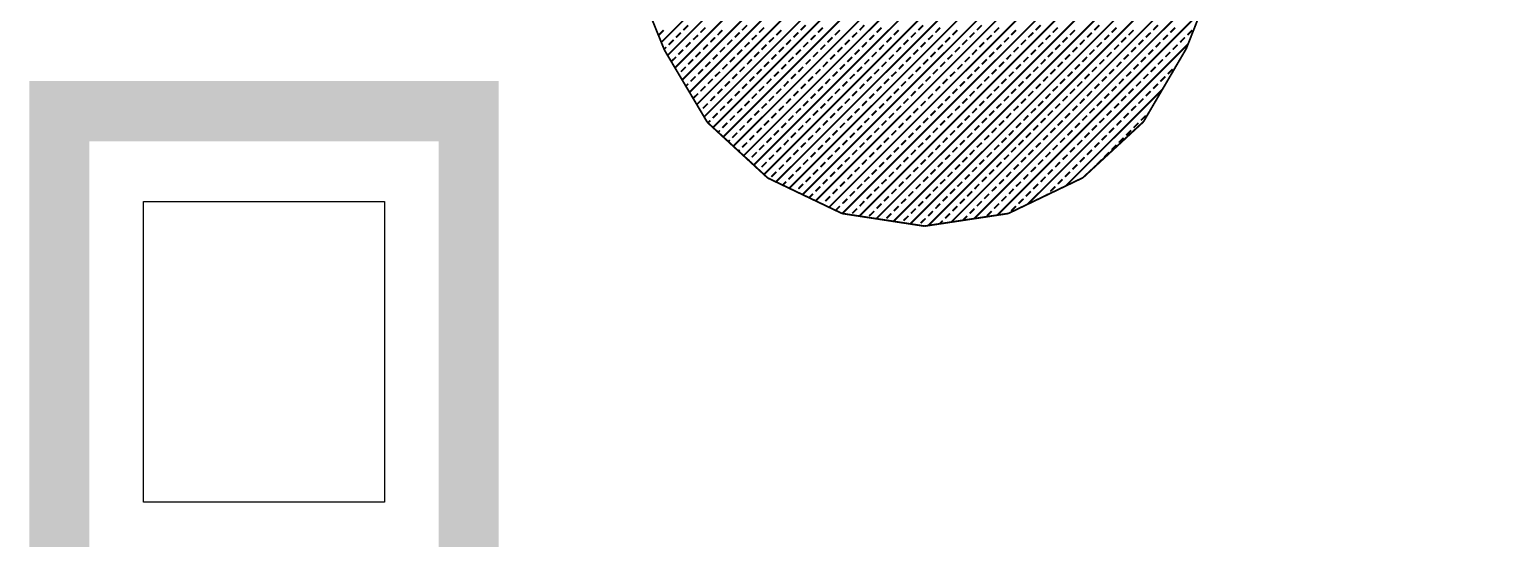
# Model space of a CAD drawing. Extents: x 2 to 176, y -19 to 159.
# Drawn here: x 113.805 to 116.892, y 116.851 to 117.927 of the extents above; entities that cross this region are included whole.
import ezdxf

# ---------------------------------------------------------------- set-up
doc = ezdxf.new("R2010")
doc.units = 0
for name, color, linetype in [('BG_SILKSCREEN_TOP', 7, 'CONTINUOUS'), ('PG_NEW_SLIK-TOP', 231, 'CONTINUOUS'), ('PIN_TOP', 92, 'CONTINUOUS')]:
    doc.layers.add(name, color=color, linetype=linetype)

msp = doc.modelspace()

# ---------------------------------------------------------------- linework, layer by layer
at = {"layer": 'BG_SILKSCREEN_TOP', "const_width": 0.00381}
for points in [[(113.925096, 120.891554), (115.144804, 117.883178)], [(115.1382, 117.899688), (116.890292, 119.65178)], [(115.151408, 117.872002), (116.889784, 119.610378)], [(115.167156, 117.846094), (116.889784, 119.568976)], [(115.182142, 117.820186), (116.879116, 119.516652)], [(115.19789, 117.794278), (116.864384, 119.460772)], [(116.24564, 117.886226), (116.860828, 119.448326)], [(115.21313, 117.76837), (116.840254, 119.394986)], [(115.228624, 117.742462), (116.813076, 119.326914)], [(115.247166, 117.719856), (116.786406, 119.258842)], [(115.268502, 117.69979), (116.759482, 119.190516)], [(115.290092, 117.680232), (116.732812, 119.122444)], [(115.311682, 117.660166), (116.705634, 119.054372)], [(115.333018, 117.640354), (116.678964, 118.986046)], [(115.354608, 117.620542), (116.65204, 118.917974)], [(115.380008, 117.604794), (116.62537, 118.849648)], [(115.408202, 117.591586), (116.598192, 118.781576)], [(115.436142, 117.578124), (116.571522, 118.713504)], [(115.463828, 117.564916), (116.544598, 118.645686)], [(115.492022, 117.551454), (116.517928, 118.57736)], [(115.520216, 117.538246), (116.49075, 118.509288)], [(115.555776, 117.532658), (116.46408, 118.441216)], [(115.59159, 117.52707), (116.437156, 118.37289)], [(115.627658, 117.521482), (116.410486, 118.304818)], [(115.663218, 117.515894), (116.383308, 118.236492)], [(115.701064, 117.512592), (116.356638, 118.16842)], [(115.749578, 117.519958), (116.329714, 118.100348)], [(115.798092, 117.52707), (116.303044, 118.032022)], [(115.84686, 117.534436), (116.275866, 117.96395)], [(115.132866, 117.914928), (115.14328, 117.925342)], [(115.169188, 117.910102), (115.179348, 117.920262)], [(115.184428, 117.925342), (115.194842, 117.935756)], [(115.205256, 117.905022), (115.21567, 117.914928)], [(115.22075, 117.920262), (115.231164, 117.930676)], [(115.241578, 117.899688), (115.251484, 117.910102)], [(115.256818, 117.914928), (115.266978, 117.925342)], [(115.29314, 117.910102), (115.3033, 117.920262)], [(115.308634, 117.925342), (115.319048, 117.935756)], [(115.328954, 117.905022), (115.339368, 117.914928)], [(115.344448, 117.920262), (115.354862, 117.930676)], [(115.365276, 117.899688), (115.37569, 117.910102)], [(115.38077, 117.914928), (115.391184, 117.925342)], [(115.416838, 117.910102), (115.427252, 117.920262)], [(115.432332, 117.925342), (115.442746, 117.935756)], [(115.45316, 117.905022), (115.463574, 117.914928)], [(115.468654, 117.920262), (115.479068, 117.930676)], [(115.488974, 117.899688), (115.499388, 117.910102)], [(115.504468, 117.914928), (115.514882, 117.925342)], [(115.54079, 117.910102), (115.551204, 117.920262)], [(115.556538, 117.925342), (115.566444, 117.935756)], [(115.576858, 117.905022), (115.587272, 117.914928)], [(115.592352, 117.920262), (115.602766, 117.930676)], [(115.61318, 117.899688), (115.623594, 117.910102)], [(115.628674, 117.914928), (115.639088, 117.925342)], [(115.664742, 117.910102), (115.674902, 117.920262)], [(115.680236, 117.925342), (115.69065, 117.935756)], [(115.701064, 117.905022), (115.711224, 117.914928)], [(115.716558, 117.920262), (115.726464, 117.930676)], [(115.736878, 117.899688), (115.747292, 117.910102)], [(115.752372, 117.914928), (115.762786, 117.925342)], [(115.788694, 117.910102), (115.798854, 117.920262)], [(115.803934, 117.925342), (115.814348, 117.935756)], [(115.824762, 117.905022), (115.835176, 117.914928)], [(115.840256, 117.920262), (115.85067, 117.930676)], [(115.861084, 117.899688), (115.871498, 117.910102)], [(115.87607, 117.914928), (115.886484, 117.925342)], [(115.912392, 117.910102), (115.922806, 117.920262)], [(115.92814, 117.925342), (115.938554, 117.935756)], [(115.948714, 117.905022), (115.958874, 117.914928)], [(115.963954, 117.920262), (115.974368, 117.930676)], [(115.984782, 117.899688), (115.995196, 117.910102)], [(116.000276, 117.914928), (116.01069, 117.925342)], [(116.036344, 117.910102), (116.046504, 117.920262)], [(116.051838, 117.925342), (116.062252, 117.935756)], [(116.072666, 117.905022), (116.082826, 117.914928)], [(116.08816, 117.920262), (116.098574, 117.930676)], [(116.10848, 117.899688), (116.118894, 117.910102)], [(116.123974, 117.914928), (116.134388, 117.925342)], [(116.160296, 117.910102), (116.17071, 117.920262)], [(116.17579, 117.925342), (116.18595, 117.935756)], [(116.196364, 117.905022), (116.206778, 117.914928)], [(116.211858, 117.920262), (116.222272, 117.930676)], [(116.232686, 117.899688), (116.242846, 117.910102)], [(116.24818, 117.914928), (116.258594, 117.925342)], [(115.144042, 117.884956), (115.148614, 117.889528)], [(115.144804, 117.883178), (115.235228, 117.730778)], [(115.153694, 117.894608), (115.164108, 117.905022)], [(115.174014, 117.87378), (115.184428, 117.884194)], [(115.189762, 117.889528), (115.199922, 117.899688)], [(115.210336, 117.8687), (115.22075, 117.879114)], [(115.226084, 117.884194), (115.236244, 117.894608)], [(115.261898, 117.879114), (115.272312, 117.889528)], [(115.277392, 117.894608), (115.287806, 117.905022)], [(115.29822, 117.87378), (115.308634, 117.884194)], [(115.313714, 117.889528), (115.324128, 117.899688)], [(115.334288, 117.8687), (115.344448, 117.879114)], [(115.349782, 117.884194), (115.360196, 117.894608)], [(115.386104, 117.879114), (115.396518, 117.889528)], [(115.401598, 117.894608), (115.411504, 117.905022)], [(115.421918, 117.87378), (115.432332, 117.884194)], [(115.437412, 117.889528), (115.447826, 117.899688)], [(115.45824, 117.8687), (115.468654, 117.879114)], [(115.473734, 117.884194), (115.484148, 117.894608)], [(115.509802, 117.879114), (115.520216, 117.889528)], [(115.525296, 117.894608), (115.53571, 117.905022)], [(115.546124, 117.87378), (115.556538, 117.884194)], [(115.561618, 117.889528), (115.571524, 117.899688)], [(115.581938, 117.8687), (115.592352, 117.879114)], [(115.597686, 117.884194), (115.607846, 117.894608)], [(115.634008, 117.879114), (115.643914, 117.889528)], [(115.648994, 117.894608), (115.659408, 117.905022)], [(115.669822, 117.87378), (115.680236, 117.884194)], [(115.685316, 117.889528), (115.69573, 117.899688)], [(115.706144, 117.8687), (115.716558, 117.879114)], [(115.721384, 117.884194), (115.731798, 117.894608)], [(115.757706, 117.879114), (115.76812, 117.889528)], [(115.7732, 117.894608), (115.783614, 117.905022)], [(115.794028, 117.87378), (115.803934, 117.884194)], [(115.809014, 117.889528), (115.819428, 117.899688)], [(115.829842, 117.8687), (115.840256, 117.879114)], [(115.845336, 117.884194), (115.85575, 117.894608)], [(115.881404, 117.879114), (115.891818, 117.889528)], [(115.896898, 117.894608), (115.907312, 117.905022)], [(115.91163, 117.558312), (116.249196, 117.895624)], [(115.917726, 117.87378), (115.92814, 117.884194)], [(115.93322, 117.889528), (115.943634, 117.899688)], [(115.95354, 117.8687), (115.963954, 117.879114)], [(115.969288, 117.884194), (115.979448, 117.894608)], [(116.00561, 117.879114), (116.01577, 117.889528)], [(116.021104, 117.894608), (116.03101, 117.905022)], [(116.041424, 117.87378), (116.051838, 117.884194)], [(116.056918, 117.889528), (116.067332, 117.899688)], [(116.077746, 117.8687), (116.08816, 117.879114)], [(116.09324, 117.884194), (116.103654, 117.894608)], [(116.129308, 117.879114), (116.139722, 117.889528)], [(116.144802, 117.894608), (116.155216, 117.905022)], [(116.15547, 117.732048), (116.24564, 117.886226)], [(116.16563, 117.87378), (116.17579, 117.884194)], [(116.181124, 117.889528), (116.19103, 117.899688)], [(116.201444, 117.8687), (116.211858, 117.879114)], [(116.216938, 117.884194), (116.227352, 117.894608)], [(115.159282, 117.859048), (115.169188, 117.8687)], [(115.179348, 117.837458), (115.189762, 117.847872)], [(115.194842, 117.853206), (115.205256, 117.86362)], [(115.231164, 117.847872), (115.241578, 117.858286)], [(115.246658, 117.86362), (115.256818, 117.87378)], [(115.266978, 117.842792), (115.277392, 117.853206)], [(115.282726, 117.858286), (115.29314, 117.8687)], [(115.3033, 117.837458), (115.313714, 117.847872)], [(115.319048, 117.853206), (115.328954, 117.86362)], [(115.354862, 117.847872), (115.365276, 117.858286)], [(115.370356, 117.86362), (115.38077, 117.87378)], [(115.391184, 117.842792), (115.401598, 117.853206)], [(115.406424, 117.858286), (115.416838, 117.8687)], [(115.427252, 117.837458), (115.437412, 117.847872)], [(115.442746, 117.853206), (115.45316, 117.86362)], [(115.479068, 117.847872), (115.488974, 117.858286)], [(115.494308, 117.86362), (115.504468, 117.87378)], [(115.514882, 117.842792), (115.525296, 117.853206)], [(115.53063, 117.858286), (115.54079, 117.8687)], [(115.551204, 117.837458), (115.561618, 117.847872)], [(115.566444, 117.853206), (115.576858, 117.86362)], [(115.602766, 117.847872), (115.61318, 117.858286)], [(115.61826, 117.86362), (115.628674, 117.87378)], [(115.639088, 117.842792), (115.648994, 117.853206)], [(115.654328, 117.858286), (115.664742, 117.8687)], [(115.674902, 117.837458), (115.685316, 117.847872)], [(115.69065, 117.853206), (115.701064, 117.86362)], [(115.726464, 117.847872), (115.736878, 117.858286)], [(115.741958, 117.86362), (115.752372, 117.87378)], [(115.762786, 117.842792), (115.7732, 117.853206)], [(115.77828, 117.858286), (115.788694, 117.8687)], [(115.798854, 117.837458), (115.809014, 117.847872)], [(115.814348, 117.853206), (115.824762, 117.86362)], [(115.85067, 117.847872), (115.861084, 117.858286)], [(115.866164, 117.86362), (115.87607, 117.87378)], [(115.886484, 117.842792), (115.896898, 117.853206)], [(115.902232, 117.858286), (115.912392, 117.8687)], [(115.922806, 117.837458), (115.93322, 117.847872)], [(115.938554, 117.853206), (115.948714, 117.86362)], [(115.974368, 117.847872), (115.984782, 117.858286)], [(115.989862, 117.86362), (116.000276, 117.87378)], [(116.01069, 117.842792), (116.021104, 117.853206)], [(116.026184, 117.858286), (116.036344, 117.8687)], [(116.046504, 117.837458), (116.056918, 117.847872)], [(116.062252, 117.853206), (116.072666, 117.86362)], [(116.098574, 117.847872), (116.10848, 117.858286)], [(116.11356, 117.86362), (116.123974, 117.87378)], [(116.134388, 117.842792), (116.144802, 117.853206)], [(116.149882, 117.858286), (116.160296, 117.8687)], [(116.17071, 117.837458), (116.181124, 117.847872)], [(116.18595, 117.853206), (116.196364, 117.86362)], [(116.222272, 117.847872), (116.224812, 117.850412)], [(115.199922, 117.817138), (115.210336, 117.827552)], [(115.21567, 117.832632), (115.226084, 117.842792)], [(115.236244, 117.812058), (115.246658, 117.822472)], [(115.251484, 117.827552), (115.261898, 117.837458)], [(115.272312, 117.806724), (115.282726, 117.817138)], [(115.287806, 117.822472), (115.29822, 117.832632)], [(115.324128, 117.817138), (115.334288, 117.827552)], [(115.339368, 117.832632), (115.349782, 117.842792)], [(115.360196, 117.812058), (115.370356, 117.822472)], [(115.37569, 117.827552), (115.386104, 117.837458)], [(115.396518, 117.806724), (115.406424, 117.817138)], [(115.411504, 117.822472), (115.421918, 117.832632)], [(115.447826, 117.817138), (115.45824, 117.827552)], [(115.463574, 117.832632), (115.473734, 117.842792)], [(115.484148, 117.812058), (115.494308, 117.822472)], [(115.499388, 117.827552), (115.509802, 117.837458)], [(115.520216, 117.806724), (115.53063, 117.817138)], [(115.53571, 117.822472), (115.546124, 117.832632)], [(115.571524, 117.817138), (115.581938, 117.827552)], [(115.587272, 117.832632), (115.597686, 117.842792)], [(115.607846, 117.812058), (115.61826, 117.822472)], [(115.623594, 117.827552), (115.634008, 117.837458)], [(115.643914, 117.806724), (115.654328, 117.817138)], [(115.659408, 117.822472), (115.669822, 117.832632)], [(115.69573, 117.817138), (115.706144, 117.827552)], [(115.711224, 117.832632), (115.721384, 117.842792)], [(115.731798, 117.812058), (115.741958, 117.822472)], [(115.747292, 117.827552), (115.757706, 117.837458)], [(115.76812, 117.806724), (115.77828, 117.817138)], [(115.783614, 117.822472), (115.794028, 117.832632)], [(115.819428, 117.817138), (115.829842, 117.827552)], [(115.835176, 117.832632), (115.845336, 117.842792)], [(115.85575, 117.812058), (115.866164, 117.822472)], [(115.871498, 117.827552), (115.881404, 117.837458)], [(115.891818, 117.806724), (115.902232, 117.817138)], [(115.907312, 117.822472), (115.917726, 117.832632)], [(115.943634, 117.817138), (115.95354, 117.827552)], [(115.958874, 117.832632), (115.969288, 117.842792)], [(115.979448, 117.812058), (115.989862, 117.822472)], [(115.995196, 117.827552), (116.00561, 117.837458)], [(116.01577, 117.806724), (116.026184, 117.817138)], [(116.03101, 117.822472), (116.041424, 117.832632)], [(116.067332, 117.817138), (116.077746, 117.827552)], [(116.082826, 117.832632), (116.09324, 117.842792)], [(116.103654, 117.812058), (116.11356, 117.822472)], [(116.118894, 117.827552), (116.129308, 117.837458)], [(116.139722, 117.806724), (116.149882, 117.817138)], [(116.155216, 117.822472), (116.16563, 117.832632)], [(116.19103, 117.817138), (116.201444, 117.827552)], [(116.206778, 117.832632), (116.216938, 117.842792)], [(115.190016, 117.807232), (115.194842, 117.812058)], [(115.205256, 117.781324), (115.21567, 117.79123)], [(115.22075, 117.796564), (115.231164, 117.806724)], [(115.241578, 117.775736), (115.251484, 117.78615)], [(115.256818, 117.79123), (115.266978, 117.801644)], [(115.29314, 117.78615), (115.3033, 117.796564)], [(115.308634, 117.801644), (115.319048, 117.812058)], [(115.328954, 117.780816), (115.339368, 117.79123)], [(115.344448, 117.796564), (115.354862, 117.806724)], [(115.365276, 117.775736), (115.37569, 117.78615)], [(115.38077, 117.79123), (115.391184, 117.801644)], [(115.416838, 117.78615), (115.427252, 117.796564)], [(115.432332, 117.801644), (115.442746, 117.812058)], [(115.45316, 117.780816), (115.463574, 117.79123)], [(115.468654, 117.796564), (115.479068, 117.806724)], [(115.488974, 117.775736), (115.499388, 117.78615)], [(115.504468, 117.79123), (115.514882, 117.801644)], [(115.54079, 117.78615), (115.551204, 117.796564)], [(115.556538, 117.801644), (115.566444, 117.812058)], [(115.576858, 117.780816), (115.587272, 117.79123)], [(115.592352, 117.796564), (115.602766, 117.806724)], [(115.61318, 117.775736), (115.623594, 117.78615)], [(115.628674, 117.79123), (115.639088, 117.801644)], [(115.664742, 117.78615), (115.674902, 117.796564)], [(115.680236, 117.801644), (115.69065, 117.812058)], [(115.701064, 117.780816), (115.711224, 117.79123)], [(115.716558, 117.796564), (115.726464, 117.806724)], [(115.736878, 117.775736), (115.747292, 117.78615)], [(115.752372, 117.79123), (115.762786, 117.801644)], [(115.788694, 117.78615), (115.798854, 117.796564)], [(115.803934, 117.801644), (115.814348, 117.812058)], [(115.824762, 117.780816), (115.835176, 117.79123)], [(115.840256, 117.796564), (115.85067, 117.806724)], [(115.861084, 117.775736), (115.871498, 117.78615)], [(115.87607, 117.79123), (115.886484, 117.801644)], [(115.912392, 117.78615), (115.922806, 117.796564)], [(115.92814, 117.801644), (115.938554, 117.812058)], [(115.948714, 117.780816), (115.958874, 117.79123)], [(115.963954, 117.796564), (115.974368, 117.806724)], [(115.984782, 117.775736), (115.995196, 117.78615)], [(115.991386, 117.596412), (116.195856, 117.800882)], [(116.000276, 117.79123), (116.01069, 117.801644)], [(116.036344, 117.78615), (116.046504, 117.796564)], [(116.051838, 117.801644), (116.062252, 117.812058)], [(116.072666, 117.780816), (116.082826, 117.79123)], [(116.08816, 117.796564), (116.098574, 117.806724)], [(116.10848, 117.775736), (116.118894, 117.78615)], [(116.123974, 117.79123), (116.134388, 117.801644)], [(116.160296, 117.78615), (116.17071, 117.796564)], [(116.17579, 117.801644), (116.18595, 117.812058)], [(115.226084, 117.760242), (115.236244, 117.770402)], [(115.261898, 117.755416), (115.272312, 117.765322)], [(115.277392, 117.770402), (115.287806, 117.780816)], [(115.29822, 117.750082), (115.308634, 117.760242)], [(115.313714, 117.765322), (115.324128, 117.775736)], [(115.334288, 117.745002), (115.344448, 117.755416)], [(115.349782, 117.760242), (115.360196, 117.770402)], [(115.386104, 117.755416), (115.396518, 117.765322)], [(115.401598, 117.770402), (115.411504, 117.780816)], [(115.421918, 117.750082), (115.432332, 117.760242)], [(115.437412, 117.765322), (115.447826, 117.775736)], [(115.45824, 117.745002), (115.468654, 117.755416)], [(115.473734, 117.760242), (115.484148, 117.770402)], [(115.509802, 117.755416), (115.520216, 117.765322)], [(115.525296, 117.770402), (115.53571, 117.780816)], [(115.546124, 117.750082), (115.556538, 117.760242)], [(115.561618, 117.765322), (115.571524, 117.775736)], [(115.581938, 117.745002), (115.592352, 117.755416)], [(115.597686, 117.760242), (115.607846, 117.770402)], [(115.634008, 117.755416), (115.643914, 117.765322)], [(115.648994, 117.770402), (115.659408, 117.780816)], [(115.669822, 117.750082), (115.680236, 117.760242)], [(115.685316, 117.765322), (115.69573, 117.775736)], [(115.706144, 117.745002), (115.716558, 117.755416)], [(115.721384, 117.760242), (115.731798, 117.770402)], [(115.757706, 117.755416), (115.76812, 117.765322)], [(115.7732, 117.770402), (115.783614, 117.780816)], [(115.794028, 117.750082), (115.803934, 117.760242)], [(115.809014, 117.765322), (115.819428, 117.775736)], [(115.829842, 117.745002), (115.840256, 117.755416)], [(115.845336, 117.760242), (115.85575, 117.770402)], [(115.881404, 117.755416), (115.891818, 117.765322)], [(115.896898, 117.770402), (115.907312, 117.780816)], [(115.917726, 117.750082), (115.92814, 117.760242)], [(115.93322, 117.765322), (115.943634, 117.775736)], [(115.95354, 117.745002), (115.963954, 117.755416)], [(115.969288, 117.760242), (115.979448, 117.770402)], [(116.00561, 117.755416), (116.01577, 117.765322)], [(116.021104, 117.770402), (116.03101, 117.780816)], [(116.041424, 117.750082), (116.051838, 117.760242)], [(116.056918, 117.765322), (116.067332, 117.775736)], [(116.077746, 117.745002), (116.08816, 117.755416)], [(116.09324, 117.760242), (116.103654, 117.770402)], [(116.129308, 117.755416), (116.139722, 117.765322)], [(116.144802, 117.770402), (116.155216, 117.780816)], [(115.235228, 117.730778), (115.362736, 117.613176)], [(115.236244, 117.729762), (115.241578, 117.734588)], [(115.246658, 117.739668), (115.256818, 117.750082)], [(115.266978, 117.719094), (115.277392, 117.729508)], [(115.282726, 117.734588), (115.29314, 117.745002)], [(115.319048, 117.729508), (115.328954, 117.739668)], [(115.354862, 117.724174), (115.365276, 117.734588)], [(115.370356, 117.739668), (115.38077, 117.750082)], [(115.391184, 117.719094), (115.401598, 117.729508)], [(115.406424, 117.734588), (115.416838, 117.745002)], [(115.442746, 117.729508), (115.45316, 117.739668)], [(115.479068, 117.724174), (115.488974, 117.734588)], [(115.494308, 117.739668), (115.504468, 117.750082)], [(115.514882, 117.719094), (115.525296, 117.729508)], [(115.53063, 117.734588), (115.54079, 117.745002)], [(115.566444, 117.729508), (115.576858, 117.739668)], [(115.602766, 117.724174), (115.61318, 117.734588)], [(115.61826, 117.739668), (115.628674, 117.750082)], [(115.639088, 117.719094), (115.648994, 117.729508)], [(115.654328, 117.734588), (115.664742, 117.745002)], [(115.69065, 117.729508), (115.701064, 117.739668)], [(115.726464, 117.724174), (115.736878, 117.734588)], [(115.741958, 117.739668), (115.752372, 117.750082)], [(115.762786, 117.719094), (115.7732, 117.729508)], [(115.77828, 117.734588), (115.788694, 117.745002)], [(115.814348, 117.729508), (115.824762, 117.739668)], [(115.85067, 117.724174), (115.861084, 117.734588)], [(115.866164, 117.739668), (115.87607, 117.750082)], [(115.886484, 117.719094), (115.896898, 117.729508)], [(115.902232, 117.734588), (115.912392, 117.745002)], [(115.938554, 117.729508), (115.948714, 117.739668)], [(115.974368, 117.724174), (115.984782, 117.734588)], [(115.989862, 117.739668), (116.000276, 117.750082)], [(116.01069, 117.719094), (116.021104, 117.729508)], [(116.026184, 117.734588), (116.036344, 117.745002)], [(116.027454, 117.613684), (116.15547, 117.732048)], [(116.062252, 117.729508), (116.072666, 117.739668)], [(116.098574, 117.724174), (116.10848, 117.734588)], [(116.11356, 117.739668), (116.123974, 117.750082)], [(116.134388, 117.719094), (116.144802, 117.729508)], [(116.149882, 117.734588), (116.160296, 117.745002)], [(116.16563, 117.750082), (116.1669, 117.751352)], [(115.257834, 117.709696), (115.261898, 117.71376)], [(115.287806, 117.698266), (115.29822, 117.70868)], [(115.3033, 117.71376), (115.313714, 117.724174)], [(115.324128, 117.693186), (115.334288, 117.703346)], [(115.339368, 117.70868), (115.349782, 117.719094)], [(115.360196, 117.687852), (115.370356, 117.698266)], [(115.37569, 117.703346), (115.386104, 117.71376)], [(115.411504, 117.698266), (115.421918, 117.70868)], [(115.427252, 117.71376), (115.437412, 117.724174)], [(115.447826, 117.693186), (115.45824, 117.703346)], [(115.463574, 117.70868), (115.473734, 117.719094)], [(115.484148, 117.687852), (115.494308, 117.698266)], [(115.499388, 117.703346), (115.509802, 117.71376)], [(115.53571, 117.698266), (115.546124, 117.70868)], [(115.551204, 117.71376), (115.561618, 117.724174)], [(115.571524, 117.693186), (115.581938, 117.703346)], [(115.587272, 117.70868), (115.597686, 117.719094)], [(115.607846, 117.687852), (115.61826, 117.698266)], [(115.623594, 117.703346), (115.634008, 117.71376)], [(115.659408, 117.698266), (115.669822, 117.70868)], [(115.674902, 117.71376), (115.685316, 117.724174)], [(115.69573, 117.693186), (115.706144, 117.703346)], [(115.711224, 117.70868), (115.721384, 117.719094)], [(115.731798, 117.687852), (115.741958, 117.698266)], [(115.747292, 117.703346), (115.757706, 117.71376)], [(115.783614, 117.698266), (115.794028, 117.70868)], [(115.798854, 117.71376), (115.809014, 117.724174)], [(115.819428, 117.693186), (115.829842, 117.703346)], [(115.835176, 117.70868), (115.845336, 117.719094)], [(115.85575, 117.687852), (115.866164, 117.698266)], [(115.871498, 117.703346), (115.881404, 117.71376)], [(115.907312, 117.698266), (115.917726, 117.70868)], [(115.922806, 117.71376), (115.93322, 117.724174)], [(115.943634, 117.693186), (115.95354, 117.703346)], [(115.958874, 117.70868), (115.969288, 117.719094)], [(115.979448, 117.687852), (115.989862, 117.698266)], [(115.995196, 117.703346), (116.00561, 117.71376)], [(116.03101, 117.698266), (116.041424, 117.70868)], [(116.046504, 117.71376), (116.056918, 117.724174)], [(116.067332, 117.693186), (116.077746, 117.703346)], [(116.082826, 117.70868), (116.09324, 117.719094)], [(116.103654, 117.687852), (116.11356, 117.698266)], [(116.118894, 117.703346), (116.129308, 117.71376)], [(115.279424, 117.690138), (115.282726, 117.693186)], [(115.30076, 117.670072), (115.3033, 117.672612)], [(115.308634, 117.677946), (115.319048, 117.687852)], [(115.328954, 117.657118), (115.339368, 117.667532)], [(115.344448, 117.672612), (115.354862, 117.682772)], [(115.38077, 117.667532), (115.391184, 117.677946)], [(115.396518, 117.682772), (115.406424, 117.693186)], [(115.416838, 117.662198), (115.427252, 117.672612)], [(115.432332, 117.677946), (115.442746, 117.687852)], [(115.45316, 117.657118), (115.463574, 117.667532)], [(115.468654, 117.672612), (115.479068, 117.682772)], [(115.504468, 117.667532), (115.514882, 117.677946)], [(115.520216, 117.682772), (115.53063, 117.693186)], [(115.54079, 117.662198), (115.551204, 117.672612)], [(115.556538, 117.677946), (115.566444, 117.687852)], [(115.576858, 117.657118), (115.587272, 117.667532)], [(115.592352, 117.672612), (115.602766, 117.682772)], [(115.628674, 117.667532), (115.639088, 117.677946)], [(115.643914, 117.682772), (115.654328, 117.693186)], [(115.664742, 117.662198), (115.674902, 117.672612)], [(115.680236, 117.677946), (115.69065, 117.687852)], [(115.701064, 117.657118), (115.711224, 117.667532)], [(115.716558, 117.672612), (115.726464, 117.682772)], [(115.752372, 117.667532), (115.762786, 117.677946)], [(115.76812, 117.682772), (115.77828, 117.693186)], [(115.788694, 117.662198), (115.798854, 117.672612)], [(115.803934, 117.677946), (115.814348, 117.687852)], [(115.824762, 117.657118), (115.835176, 117.667532)], [(115.840256, 117.672612), (115.85067, 117.682772)], [(115.87607, 117.667532), (115.886484, 117.677946)], [(115.891818, 117.682772), (115.902232, 117.693186)], [(115.912392, 117.662198), (115.922806, 117.672612)], [(115.92814, 117.677946), (115.938554, 117.687852)], [(115.948714, 117.657118), (115.958874, 117.667532)], [(115.963954, 117.672612), (115.974368, 117.682772)], [(116.000276, 117.667532), (116.01069, 117.677946)], [(116.01577, 117.682772), (116.026184, 117.693186)], [(116.036344, 117.662198), (116.046504, 117.672612)], [(116.051838, 117.677946), (116.062252, 117.687852)], [(116.072666, 117.657118), (116.082826, 117.667532)], [(116.08816, 117.672612), (116.098574, 117.682772)], [(115.32235, 117.650514), (115.324128, 117.652038)], [(115.349782, 117.63629), (115.360196, 117.646704)], [(115.365276, 117.652038), (115.37569, 117.662198)], [(115.386104, 117.63121), (115.396518, 117.641624)], [(115.401598, 117.646704), (115.411504, 117.657118)], [(115.421918, 117.62613), (115.432332, 117.63629)], [(115.437412, 117.641624), (115.447826, 117.652038)], [(115.473734, 117.63629), (115.484148, 117.646704)], [(115.488974, 117.652038), (115.499388, 117.662198)], [(115.509802, 117.63121), (115.520216, 117.641624)], [(115.525296, 117.646704), (115.53571, 117.657118)], [(115.546124, 117.62613), (115.556538, 117.63629)], [(115.561618, 117.641624), (115.571524, 117.652038)], [(115.597686, 117.63629), (115.607846, 117.646704)], [(115.61318, 117.652038), (115.623594, 117.662198)], [(115.634008, 117.63121), (115.643914, 117.641624)], [(115.648994, 117.646704), (115.659408, 117.657118)], [(115.669822, 117.62613), (115.680236, 117.63629)], [(115.685316, 117.641624), (115.69573, 117.652038)], [(115.721384, 117.63629), (115.731798, 117.646704)], [(115.736878, 117.652038), (115.747292, 117.662198)], [(115.757706, 117.63121), (115.76812, 117.641624)], [(115.7732, 117.646704), (115.783614, 117.657118)], [(115.794028, 117.62613), (115.803934, 117.63629)], [(115.809014, 117.641624), (115.819428, 117.652038)], [(115.845336, 117.63629), (115.85575, 117.646704)], [(115.861084, 117.652038), (115.871498, 117.662198)], [(115.881404, 117.63121), (115.891818, 117.641624)], [(115.896898, 117.646704), (115.907312, 117.657118)], [(115.917726, 117.62613), (115.92814, 117.63629)], [(115.93322, 117.641624), (115.943634, 117.652038)], [(115.969288, 117.63629), (115.979448, 117.646704)], [(115.984782, 117.652038), (115.995196, 117.662198)], [(116.00561, 117.63121), (116.01577, 117.641624)], [(116.021104, 117.646704), (116.03101, 117.657118)], [(116.056918, 117.641624), (116.067332, 117.652038)], [(115.343686, 117.630448), (115.344448, 117.63121)], [(115.362736, 117.613176), (115.519454, 117.538246)], [(115.370356, 117.615716), (115.38077, 117.62613)], [(115.394232, 117.59819), (115.401598, 117.605302)], [(115.406424, 117.610382), (115.416838, 117.620796)], [(115.442746, 117.605302), (115.45316, 117.615716)], [(115.45824, 117.620796), (115.468654, 117.63121)], [(115.479068, 117.600476), (115.488974, 117.610382)], [(115.494308, 117.615716), (115.504468, 117.62613)], [(115.514882, 117.595142), (115.525296, 117.605302)], [(115.53063, 117.610382), (115.54079, 117.620796)], [(115.566444, 117.605302), (115.576858, 117.615716)], [(115.581938, 117.620796), (115.592352, 117.63121)], [(115.602766, 117.600476), (115.61318, 117.610382)], [(115.61826, 117.615716), (115.628674, 117.62613)], [(115.639088, 117.595142), (115.648994, 117.605302)], [(115.654328, 117.610382), (115.664742, 117.620796)], [(115.69065, 117.605302), (115.701064, 117.615716)], [(115.706144, 117.620796), (115.716558, 117.63121)], [(115.726464, 117.600476), (115.736878, 117.610382)], [(115.741958, 117.615716), (115.752372, 117.62613)], [(115.762786, 117.595142), (115.7732, 117.605302)], [(115.77828, 117.610382), (115.788694, 117.620796)], [(115.814348, 117.605302), (115.824762, 117.615716)], [(115.829842, 117.620796), (115.840256, 117.63121)], [(115.85067, 117.600476), (115.861084, 117.610382)], [(115.866164, 117.615716), (115.87607, 117.62613)], [(115.870228, 117.538246), (116.027454, 117.613684)], [(115.886484, 117.595142), (115.896898, 117.605302)], [(115.902232, 117.610382), (115.912392, 117.620796)], [(115.938554, 117.605302), (115.948714, 117.615716)], [(115.95354, 117.620796), (115.963954, 117.63121)], [(115.974368, 117.600476), (115.984782, 117.610382)], [(115.989862, 117.615716), (116.000276, 117.62613)], [(115.427252, 117.590062), (115.437412, 117.600476)], [(115.450112, 117.57152), (115.45824, 117.579648)], [(115.463574, 117.584982), (115.473734, 117.595142)], [(115.484148, 117.564154), (115.494308, 117.574568)], [(115.499388, 117.579648), (115.509802, 117.590062)], [(115.53571, 117.574568), (115.546124, 117.584982)], [(115.551204, 117.590062), (115.561618, 117.600476)], [(115.571524, 117.569234), (115.581938, 117.579648)], [(115.587272, 117.584982), (115.597686, 117.595142)], [(115.607846, 117.564154), (115.61826, 117.574568)], [(115.623594, 117.579648), (115.634008, 117.590062)], [(115.659408, 117.574568), (115.669822, 117.584982)], [(115.674902, 117.590062), (115.685316, 117.600476)], [(115.69573, 117.569234), (115.706144, 117.579648)], [(115.711224, 117.584982), (115.721384, 117.595142)], [(115.731798, 117.564154), (115.741958, 117.574568)], [(115.747292, 117.579648), (115.757706, 117.590062)], [(115.783614, 117.574568), (115.794028, 117.584982)], [(115.798854, 117.590062), (115.809014, 117.600476)], [(115.819428, 117.569234), (115.829842, 117.579648)], [(115.835176, 117.584982), (115.845336, 117.595142)], [(115.85575, 117.564154), (115.866164, 117.574568)], [(115.871498, 117.579648), (115.881404, 117.590062)], [(115.907312, 117.574568), (115.917726, 117.584982)], [(115.922806, 117.590062), (115.93322, 117.600476)], [(115.951508, 117.577362), (115.95354, 117.579648)], [(115.958874, 117.584982), (115.969288, 117.595142)], [(115.505992, 117.54485), (115.514882, 117.55374)], [(115.520216, 117.559074), (115.53063, 117.569234)], [(115.54079, 117.538246), (115.551204, 117.54866)], [(115.556538, 117.55374), (115.566444, 117.564154)], [(115.576858, 117.532912), (115.587272, 117.543326)], [(115.592352, 117.54866), (115.602766, 117.559074)], [(115.628674, 117.543326), (115.639088, 117.55374)], [(115.643914, 117.559074), (115.654328, 117.569234)], [(115.664742, 117.538246), (115.674902, 117.54866)], [(115.680236, 117.55374), (115.69065, 117.564154)], [(115.701064, 117.532912), (115.711224, 117.543326)], [(115.716558, 117.54866), (115.726464, 117.559074)], [(115.752372, 117.543326), (115.762786, 117.55374)], [(115.76812, 117.559074), (115.77828, 117.569234)], [(115.788694, 117.538246), (115.798854, 117.54866)], [(115.803934, 117.55374), (115.814348, 117.564154)], [(115.824762, 117.532912), (115.835176, 117.543326)], [(115.840256, 117.54866), (115.85067, 117.559074)], [(115.87607, 117.543326), (115.886484, 117.55374)], [(115.891818, 117.559074), (115.902232, 117.569234)], [(115.519454, 117.538246), (115.693444, 117.511576)], [(115.61318, 117.527832), (115.623594, 117.538246)], [(115.648994, 117.523006), (115.659408, 117.532912)], [(115.685316, 117.517926), (115.69573, 117.527832)], [(115.693444, 117.511576), (115.870228, 117.538246)], [(115.72494, 117.516402), (115.731798, 117.523006)], [(115.736878, 117.527832), (115.747292, 117.538246)], [(115.773962, 117.523514), (115.783614, 117.532912)]]:
    msp.add_lwpolyline(points, dxfattribs=at)
at = {"layer": 'PG_NEW_SLIK-TOP', "const_width": 0.127}
msp.add_lwpolyline([(113.8682, 115.7224), (113.8682, 117.7544), (114.7318, 117.7544), (114.7318, 115.7224), (113.8682, 115.7224)], dxfattribs=at)
at = {"layer": 'PIN_TOP'}
msp.add_lwpolyline([(114.554, 117.5639), (114.554, 116.9289), (114.046, 116.9289), (114.046, 117.5639)], close=True, dxfattribs=at)

doc.saveas('drawing.dxf')
